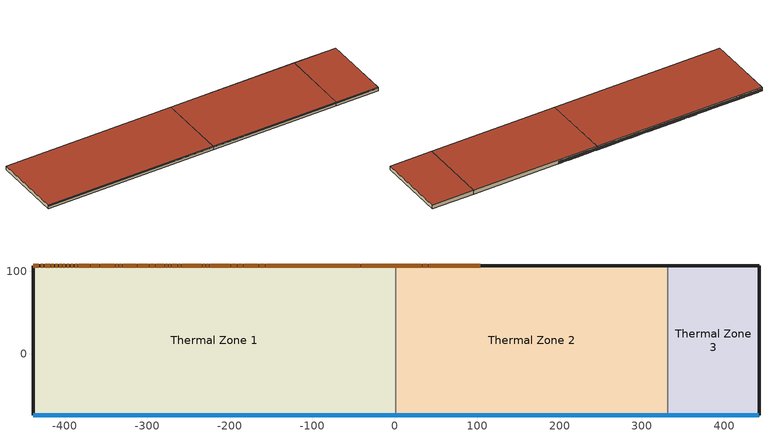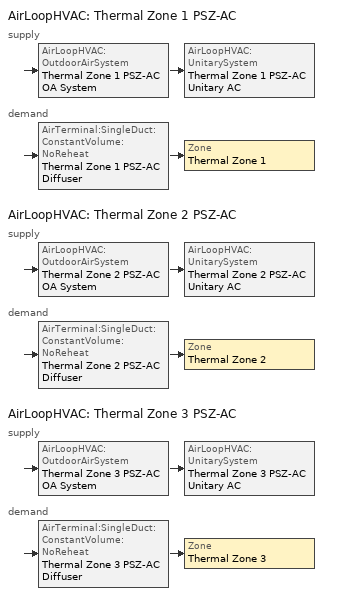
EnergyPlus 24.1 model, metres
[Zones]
Thermal Zone 1
 floor ground (Foundation F 1.26W/m*K Perim 1062.2m Area 80028.36m2): 1.4,107 1.4,-74.8 -438.8,-74.8 -438.8,107 z0
 wall outside (Typical Insulated Steel Framed Exterior Wall R-15.63): 1.4,107 -438.8,107 -438.8,-74.8 1.4,-74.8 z0:10
 wall to Thermal Zone 2 (Typical Interior Wall): 1.4,-74.8 1.4,107 z0:10
 window (U 0.52 SHGC 0.40 Dbl Ref-D Clr 6mm/13mm Air): -438.77,-74.8 1.37,-74.8 z7:8
 door (Typical Overhead Door R-0.86): -417.7,107 -420.7,107 / -80.8,107 -83.8,107 / -77.2,107 -80.2,107 / -73.5,107 -76.5,107 / -69.9,107 -72.9,107 / -66.2,107 -69.2,107 / -62.6,107 -65.6,107 / -59.1,107 -62.1,107 / -55.8,107 -58.8,107 / -52,107 -55,107 / -48.6,107 -51.6,107 / -413.7,107 -416.7,107 / -45.1,107 -48.1,107 / -41.5,107 -44.5,107 / -37.8,107 -40.8,107 / -34.3,107 -37.3,107 / -30.7,107 -33.7,107 / -27,107 -30,107 / -23.4,107 -26.4,107 / -19.8,107 -22.8,107 / -16.2,107 -19.2,107 / -12.6,107 -15.6,107 / -408.7,107 -411.7,107 / -9.1,107 -12.1,107 / -5.3,107 -8.3,107 / -1.7,107 -4.7,107 / 2.1,107 -0.9,107 / -404.2,107 -407.2,107 / -399.7,107 -402.7,107 / -394.7,107 -397.7,107 / -390.2,107 -393.2,107 / -385.2,107 -388.2,107 / -435.5,107 -438.5,107 / -381.1,107 -384.1,107 / -377.5,107 -380.5,107 / -373.6,107 -376.6,107 / -369.9,107 -372.9,107 / -366,107 -369,107 / -362.1,107 -365.1,107 / -358.3,107 -361.3,107 / -354.3,107 -357.3,107 / -350.5,107 -353.5,107 / -346.9,107 -349.9,107 / -343,107 -346,107 / -339.5,107 -342.5,107 / -335.4,107 -338.4,107 / -331.2,107 -334.2,107 / -327.2,107 -330.2,107 / -323.6,107 -326.6,107 / -320.2,107 -323.2,107 / -316.3,107 -319.3,107 / -312.8,107 -315.8,107 / -308.9,107 -311.9,107 / -305.1,107 -308.1,107 / -301.5,107 -304.5,107 / -298.1,107 -301.1,107 / -294.2,107 -297.2,107 / -290.9,107 -293.9,107 / -287,107 -290,107 / -283,107 -286,107 / -279.3,107 -282.3,107 / -275.3,107 -278.3,107 / -271.4,107 -274.4,107 / -267.5,107 -270.5,107 / -263.7,107 -266.7,107 / -259.7,107 -262.7,107 / -255.6,107 -258.6,107 / -251.9,107 -254.9,107 / -248.3,107 -251.3,107 / -244.7,107 -247.7,107 / -241.1,107 -244.1,107 / -237.6,107 -240.6,107 / -233.9,107 -236.9,107 / -229.6,107 -232.6,107 / -225.7,107 -228.7,107 / -221.5,107 -224.5,107 / -217.6,107 -220.6,107 / -214.1,107 -217.1,107 / -210.6,107 -213.6,107 / -206.6,107 -209.6,107 / -203.1,107 -206.1,107 / -199.4,107 -202.4,107 / -195.5,107 -198.5,107 / -191.5,107 -194.5,107 / -431.6,107 -434.6,107 / -187.5,107 -190.5,107 / -184.1,107 -187.1,107 / -180.1,107 -183.1,107 / -176.6,107 -179.6,107 / -172.7,107 -175.7,107 / -168.9,107 -171.9,107 / -165.4,107 -168.4,107 / -161.5,107 -164.5,107 / -157.7,107 -160.7,107 / -153.7,107 -156.7,107 / -426.5,107 -429.5,107 / -150.1,107 -153.1,107 / -146.7,107 -149.7,107 / -143.3,107 -146.3,107 / -139.7,107 -142.7,107 / -136.1,107 -139.1,107 / -132.5,107 -135.5,107 / -129.1,107 -132.1,107 / -125.6,107 -128.6,107 / -122.2,107 -125.2,107 / -118.8,107 -121.8,107 / -421.7,107 -424.7,107 / -115.4,107 -118.4,107 / -112.1,107 -115.1,107 / -108.7,107 -111.7,107 / -105.3,107 -108.3,107 / -102,107 -105,107 / -98.6,107 -101.6,107 / -94.9,107 -97.9,107 / -91.3,107 -94.3,107 / -87.7,107 -90.7,107 / -84.1,107 -87.1,107 z0:6
 roof outside (Typical Insulated Metal Building Roof R-10.31): -438.8,107 -438.8,-74.8 1.4,-74.8 1.4,107 z10
Thermal Zone 2
 floor ground (Foundation F 1.26W/m*K Perim 659.4m Area 59939.46m2): 1.4,-74.8 1.4,107 331.1,107 331.1,-74.8 z0
 wall outside (Typical Insulated Steel Framed Exterior Wall R-15.63): 331.1,107 1.4,107 / 1.4,-74.8 331.1,-74.8 z0:10
 wall to Thermal Zone 3 (Typical Interior Wall): 331.1,-74.8 331.1,107 z0:10
 window (U 0.52 SHGC 0.40 Dbl Ref-D Clr 6mm/13mm Air): 1.43,-74.8 331.07,-74.8 z7:8
 door (Typical Overhead Door R-0.86): 5.6,107 2.6,107 / 9,107 6,107 / 12.5,107 9.5,107 / 15.9,107 12.9,107 / 19.3,107 16.3,107 / 22.5,107 19.5,107 / 25.9,107 22.9,107 / 29.5,107 26.5,107 / 33,107 30,107 / 36.8,107 33.8,107 / 40.4,107 37.4,107 / 44.2,107 41.2,107 / 47.5,107 44.5,107 / 50.9,107 47.9,107 / 54.4,107 51.4,107 / 58.1,107 55.1,107 / 61.9,107 58.9,107 / 65.7,107 62.7,107 / 69.4,107 66.4,107 / 72.7,107 69.7,107 / 76.6,107 73.6,107 / 80.1,107 77.1,107 / 83.5,107 80.5,107 / 87,107 84,107 / 90.2,107 87.2,107 / 93.4,107 90.4,107 / 96.8,107 93.8,107 / 99.9,107 96.9,107 / 103.6,107 100.6,107 z0:6
 roof outside (Typical Insulated Metal Building Roof R-10.31): 331.1,-74.8 331.1,107 1.4,107 1.4,-74.8 z10
Thermal Zone 3
 floor ground (Foundation F 1.26W/m*K Perim 403.8m Area 20172.71m2): 442,107 442,-74.9 331.1,-74.9 331.1,-74.8 331.1,107 z0
 wall outside (Typical Insulated Steel Framed Exterior Wall R-15.63): 331.1,-74.8 331.1,-74.9 442,-74.9 442,107 331.1,107 z0:10
 window (U 0.52 SHGC 0.40 Dbl Ref-D Clr 6mm/13mm Air): 331.13,-74.9 441.97,-74.9 z7:8
 roof outside (Typical Insulated Metal Building Roof R-10.31): 331.1,107 331.1,-74.8 331.1,-74.9 442,-74.9 442,107 z10
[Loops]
AirLoopHVAC 'Thermal Zone 1 PSZ-AC'
 supply: AirLoopHVAC:OutdoorAirSystem 'Thermal Zone 1 PSZ-AC OA System' > AirLoopHVAC:UnitarySystem 'Thermal Zone 1 PSZ-AC Unitary AC'
 demand: AirTerminal:SingleDuct:ConstantVolume:NoReheat 'Thermal Zone 1 PSZ-AC Diffuser' > Zone 'Thermal Zone 1'
AirLoopHVAC 'Thermal Zone 2 PSZ-AC'
 supply: AirLoopHVAC:OutdoorAirSystem 'Thermal Zone 2 PSZ-AC OA System' > AirLoopHVAC:UnitarySystem 'Thermal Zone 2 PSZ-AC Unitary AC'
 demand: AirTerminal:SingleDuct:ConstantVolume:NoReheat 'Thermal Zone 2 PSZ-AC Diffuser' > Zone 'Thermal Zone 2'
AirLoopHVAC 'Thermal Zone 3 PSZ-AC'
 supply: AirLoopHVAC:OutdoorAirSystem 'Thermal Zone 3 PSZ-AC OA System' > AirLoopHVAC:UnitarySystem 'Thermal Zone 3 PSZ-AC Unitary AC'
 demand: AirTerminal:SingleDuct:ConstantVolume:NoReheat 'Thermal Zone 3 PSZ-AC Diffuser' > Zone 'Thermal Zone 3'
[Building]
Building 1: North Axis {deg}=-20.5173; Terrain=Urban
[Site:Location]
Denver / Stapleton International_ Co.: Latitude {deg}=39.7833; Longitude {deg}=-104.867; Time Zone {hr}=-7; Elevation {m}=1626
[Site:GroundTemperature:BuildingSurface]
19.527, 19.502, 19.536, 19.598, 20.002, 21.64, 22.225, 22.375, 21.449, 20.121, 19.802, 19.633
[SizingPeriod:DesignDay] Day of Month=21; Dry-Bulb Temperature Range Modifier Type=DefaultMultipliers; Barometric Pressure {Pa}=101121; Wind Direction {deg}=0; Rain Indicator=No; Snow Indicator=No; Daylight Saving Time Indicator=No; Solar Model Indicator=ASHRAEClearSky; Begin Environment Reset Mode=FullResetAtBeginEnvironment
Name | Month | Day Type | Maximum Dry-Bulb Temperature {C} | Daily Dry-Bulb Temperature Range {deltaC} | Humidity Condition Type | Wetbulb or DewPoint at Maximum Dry-Bulb {C} | Wind Speed {m/s} | Sky Clearness
Aberdeen.Proving.Ground-Phill Ann Clg .4% Condns DP=>MDB | 6 | SummerDesignDay | 33.9 | 8.7 | Dewpoint | 25.6 | 3.35 | 1
Aberdeen.Proving.Ground-Phill Ann Htg 99.6% Condns DB | 1 | WinterDesignDay | -10.2 | 0 | Wetbulb | -10.2 | 6.71 | 0
[Material] Thermal Absorptance=0.9; Solar Absorptance=0.7
Name | Roughness | Thickness {m} | Conductivity {W/m-K} | Density {kg/m3} | Specific Heat {J/kg-K} | Visible Absorptance
25mm Stucco | Smooth | 0.0254 | 0.72 | 1856 | 840 | 0.7
5/8 in. Gypsum Board | MediumSmooth | 0.0159 | 0.16 | 800 | 1090 | 0.7
G01 13mm gypsum board | Smooth | 0.0127 | 0.160031 | 800.001 | 1090.73 | 0.5
Metal Roof Surface | Smooth | 0.0008 | 45.28 | 7824 | 500 | 0.7
Std Wood 6inch | MediumSmooth | 0.15 | 0.12 | 540 | 1210 | 0.7
[Material:NoMass] Roughness=Smooth; Thermal Absorptance=0.9; Solar Absorptance=0.7; Visible Absorptance=0.7
Name | Thermal Resistance {m2-K/W}
Typical Insulation R-0.01 | 0.001
Typical Insulation R-13.45 | 2.368
Typical Insulation R-9.53 | 1.67819
[WindowMaterial:Gas]
AIR 13MM: Gas Type=Air; Thickness {m}=0.0127
[WindowMaterial:Glazing] Optical Data Type=SpectralAverage; Thickness {m}=0.006; Infrared Transmittance at Normal Incidence=0; Front Side Infrared Hemispherical Emissivity=0.84; Conductivity {W/m-K}=0.9; Dirt Correction Factor for Solar and Visible Transmittance=1; Solar Diffusing=No
Name | Solar Transmittance at Normal Incidence | Front Side Solar Reflectance at Normal Incidence | Back Side Solar Reflectance at Normal Incidence | Visible Transmittance at Normal Incidence | Front Side Visible Reflectance at Normal Incidence | Back Side Visible Reflectance at Normal Incidence | Back Side Infrared Hemispherical Emissivity
CLEAR 6MM | 0.775 | 0.071 | 0.071 | 0.881 | 0.08 | 0.08 | 0.84
REF D CLEAR 6MM | 0.429 | 0.308 | 0.379 | 0.334 | 0.453 | 0.505 | 0.82
[Construction]
InteriorFurnishings: Std Wood 6inch
Typical Insulated Metal Building Roof R-10.31: Metal Roof Surface, Typical Insulation R-9.53
Typical Insulated Steel Framed Exterior Wall R-15.63: 25mm Stucco, 5/8 in. Gypsum Board, Typical Insulation R-13.45, 5/8 in. Gypsum Board
Typical Interior Wall: G01 13mm gypsum board, G01 13mm gypsum board
Typical Overhead Door R-0.86: Typical Insulation R-0.01
U 0.52 SHGC 0.40 Dbl Ref-D Clr 6mm/13mm Air: REF D CLEAR 6MM, AIR 13MM, CLEAR 6MM
[Construction:FfactorGroundFloor] F-Factor {W/m-K}=1.26344
Name | Area {m2} | PerimeterExposed {m}
Foundation F 1.26W/m*K Perim 1062.2m Area 80028.36m2 | 80028.36 | 1062.2
Foundation F 1.26W/m*K Perim 403.8m Area 20172.71m2 | 20172.71 | 403.8
Foundation F 1.26W/m*K Perim 659.4m Area 59939.46m2 | 59939.46 | 659.4
[Zone] Multiplier=1; Part of Total Floor Area=Yes
Thermal Zone 1; Thermal Zone 2; Thermal Zone 3
[Space]
Name | Zone | Space Type
Bulk | Thermal Zone 1 | Space Type 1 - 90.1-2010
Fine | Thermal Zone 2 | Space Type 2 - 90.1-2010
Office | Thermal Zone 3 | Space Type 3 - 90.1-2010
[SpaceList]
Space Type 1 - 90.1-2010: Bulk
Space Type 2 - 90.1-2010: Fine
Space Type 3 - 90.1-2010: Office
[Lights] Design Level Calculation Method=Watts/Area; Return Air Fraction=0; Fraction Visible=0.18; Fraction Replaceable=1
Name | Zone or ZoneList or Space or SpaceList | Schedule | Watts per Floor Area {W/m2} | Fraction Radiant
Space Type 1 Lights | Space Type 1 - 90.1-2010 | Warehouse BLDG_LIGHT_STORAGE_SCH | 3 | 0.42
Space Type 2 Lights | Space Type 2 - 90.1-2010 | Warehouse BLDG_LIGHT_STORAGE_SCH | 3 | 0.42
Space Type 3 Lights | Space Type 3 - 90.1-2010 | Warehouse BLDG_LIGHT_OFFICE_SCH_2010 | 5 | 0.37
[People] Number of People Schedule=Warehouse BLDG_OCC_SCH; Number of People Calculation Method=People; Fraction Radiant=0.3; Activity Level Schedule=Warehouse Office Activity Schedule
Name | Zone or ZoneList or Space or SpaceList | Number of People | Work Efficiency Schedule | Clothing Insulation Schedule | Air Velocity Schedule
People 2 | Space Type 1 - 90.1-2010 | 77
People 1 | Space Type 2 - 90.1-2010 | 77
Space Type 3 People | Space Type 3 - 90.1-2010 | 21 | Work Efficiency Schedule | Clothing Schedule | Air Velocity Schedule
[InternalMass] Construction=InteriorFurnishings
Name | Zone or ZoneList | Space or SpaceList | Surface Area {m2}
Bulk Mass | Thermal Zone 1 | Bulk | 160057
Fine Mass | Thermal Zone 2 | Fine | 119879
Office Mass | Thermal Zone 3 | Office | 40345.42
[ZoneInfiltration:DesignFlowRate] Schedule=Always On Discrete; Design Flow Rate Calculation Method=Flow/ExteriorArea; Constant Term Coefficient=0; Temperature Term Coefficient=0; Velocity Term Coefficient=0.224; Velocity Squared Term Coefficient=0
Name | Zone or ZoneList or Space or SpaceList | Flow Rate per Exterior Surface Area {m3/s-m2}
Bulk Infiltration | Bulk | 6.674e-05
Fine Infiltration | Fine | 5.64493e-05
Office Infiltration | Office | 9.49967e-05
[ZoneControl:Thermostat] Temperature Difference Between Cutout And Setpoint {deltaC}=0
Name | Zone or ZoneList | Control Type Schedule | Control 1
Thermal Zone 1 Thermostat | Thermal Zone 1 | Thermal Zone 1 Thermostat Schedule | Space Type 1 - 90.1-2010 Thermostat
Thermal Zone 2 Thermostat | Thermal Zone 2 | Thermal Zone 2 Thermostat Schedule | Space Type 2 - 90.1-2010 Thermostat
Thermal Zone 3 Thermostat | Thermal Zone 3 | Thermal Zone 3 Thermostat Schedule | Space Type 3 - 90.1-2010 Thermostat
[ThermostatSetpoint:DualSetpoint] Heating Setpoint Temperature Schedule=Warehouse HtgSetp; Cooling Setpoint Temperature Schedule=Warehouse ClgSetp
Space Type 1 - 90.1-2010 Thermostat; Space Type 2 - 90.1-2010 Thermostat; Space Type 3 - 90.1-2010 Thermostat
[AirTerminal:SingleDuct:ConstantVolume:NoReheat] Availability Schedule=Always On Discrete; Maximum Air Flow Rate {m3/s}=AutoSize
Thermal Zone 1 PSZ-AC Diffuser; Thermal Zone 2 PSZ-AC Diffuser; Thermal Zone 3 PSZ-AC Diffuser
[Zone equipment]
Thermal Zone 1: Thermal Zone 1 PSZ-AC Diffuser
Thermal Zone 2: Thermal Zone 2 PSZ-AC Diffuser
Thermal Zone 3: Thermal Zone 3 PSZ-AC Diffuser
[Sizing:Zone] Zone Cooling Design Supply Air Temperature Input Method=SupplyAirTemperature; Zone Cooling Design Supply Air Temperature {C}=12.7778; Zone Cooling Design Supply Air Temperature Difference {deltaC}=11.11; Zone Heating Design Supply Air Temperature Input Method=SupplyAirTemperature; Zone Heating Design Supply Air Temperature {C}=50; Zone Heating Design Supply Air Temperature Difference {deltaC}=11.11; Zone Cooling Design Supply Air Humidity Ratio {kgWater/kgDryAir}=0.0085; Zone Heating Design Supply Air Humidity Ratio {kgWater/kgDryAir}=0.008; Cooling Design Air Flow Method=DesignDay; Cooling Design Air Flow Rate {m3/s}=0; Cooling Minimum Air Flow per Zone Floor Area {m3/s-m2}=0.000762; Cooling Minimum Air Flow {m3/s}=0; Cooling Minimum Air Flow Fraction=0; Heating Design Air Flow Method=DesignDay; Heating Design Air Flow Rate {m3/s}=0; Heating Maximum Air Flow per Zone Floor Area {m3/s-m2}=0.002032; Heating Maximum Air Flow {m3/s}=0.141576; Heating Maximum Air Flow Fraction=0.3; Account for Dedicated Outdoor Air System=No; Zone Load Sizing Method=Sensible Load Only No Latent Load; Zone Latent Cooling Design Supply Air Humidity Ratio Input Method=HumidityRatioDifference; Zone Cooling Design Supply Air Humidity Ratio Difference {kgWater/kgDryAir}=0.005; Zone Latent Heating Design Supply Air Humidity Ratio Input Method=HumidityRatioDifference; Zone Humidification Design Supply Air Humidity Ratio Difference {kgWater/kgDryAir}=0.005
Name | Design Specification Outdoor Air Object
Thermal Zone 1 | Thermal Zone 1 DSOA Space List
Thermal Zone 2 | Thermal Zone 2 DSOA Space List
Thermal Zone 3 | Thermal Zone 3 DSOA Space List
[Controller:MechanicalVentilation] Demand Controlled Ventilation=No; System Outdoor Air Method=ZoneSum
Name | Availability Schedule | Zone or ZoneList Name 1 | Design Specification Outdoor Air Object Name 1
Controller Mechanical Ventilation 1 | Thermal Zone 1 PSZ-AC Occ Sch | Thermal Zone 1 | Space Type 1 Ventilation
Controller Mechanical Ventilation 2 | Thermal Zone 2 PSZ-AC Occ Sch | Thermal Zone 2 | Space Type 2 Ventilation
Controller Mechanical Ventilation 3 | Thermal Zone 3 PSZ-AC Occ Sch | Thermal Zone 3 | Space Type 3 Ventilation
[DesignSpecification:OutdoorAir] Outdoor Air Method=Sum; Outdoor Air Flow per Zone Floor Area {m3/s-m2}=0.0003048; Outdoor Air Flow per Zone {m3/s}=0; Outdoor Air Flow Air Changes per Hour {1/hr}=0
Name | Outdoor Air Flow per Person {m3/s-person}
Space Type 1 Ventilation; Space Type 2 Ventilation | 0
Space Type 3 Ventilation | 0.00235974
[DesignSpecification:OutdoorAir:SpaceList]
Name | Space Name 1 | Space Design Specification Outdoor Air Object Name 1
Thermal Zone 1 DSOA Space List | Bulk | Space Type 1 Ventilation
Thermal Zone 2 DSOA Space List | Fine | Space Type 2 Ventilation
Thermal Zone 3 DSOA Space List | Office | Space Type 3 Ventilation
[ElectricEquipment]
Space Type 3 Elec Equip: Zone or ZoneList or Space or SpaceList=Space Type 3 - 90.1-2010; Schedule=Warehouse Office_Plug_SCH; Design Level Calculation Method=Watts/Area; Watts per Floor Area {W/m2}=3; Fraction Latent=0; Fraction Radiant=0; Fraction Lost=0
[AirLoopHVAC] Design Supply Air Flow Rate {m3/s}=AutoSize; Design Return Air Flow Fraction of Supply Air Flow=1
Thermal Zone 1 PSZ-AC; Thermal Zone 2 PSZ-AC; Thermal Zone 3 PSZ-AC
[Sizing:System] Type of Load to Size On=Sensible; Design Outdoor Air Flow Rate {m3/s}=Autosize; Central Heating Maximum System Air Flow Ratio=1; Preheat Design Temperature {C}=7.22222; Preheat Design Humidity Ratio {kgWater/kgDryAir}=0.008; Precool Design Temperature {C}=12.7778; Precool Design Humidity Ratio {kgWater/kgDryAir}=0.008; Central Cooling Design Supply Air Temperature {C}=12.7778; Central Heating Design Supply Air Temperature {C}=50; Type of Zone Sum to Use=Coincident; 100% Outdoor Air in Cooling=No; 100% Outdoor Air in Heating=No; Central Cooling Design Supply Air Humidity Ratio {kgWater/kgDryAir}=0.0085; Central Heating Design Supply Air Humidity Ratio {kgWater/kgDryAir}=0.008; Cooling Supply Air Flow Rate Method=DesignDay; Cooling Supply Air Flow Rate {m3/s}=0; Cooling Supply Air Flow Rate Per Floor Area {m3/s-m2}=0.00996765; Cooling Fraction of Autosized Cooling Supply Air Flow Rate=1; Cooling Supply Air Flow Rate Per Unit Cooling Capacity {m3/s-W}=3.94755e-05; Heating Supply Air Flow Rate Method=DesignDay; Heating Supply Air Flow Rate {m3/s}=0; Heating Supply Air Flow Rate Per Floor Area {m3/s-m2}=0.00996765; Heating Fraction of Autosized Heating Supply Air Flow Rate=1; Heating Fraction of Autosized Cooling Supply Air Flow Rate=1; Heating Supply Air Flow Rate Per Unit Heating Capacity {m3/s-W}=3.15882e-05; System Outdoor Air Method=ZoneSum; Zone Maximum Outdoor Air Fraction=1; Cooling Design Capacity Method=CoolingDesignCapacity; Cooling Design Capacity {W}=Autosize; Cooling Design Capacity Per Floor Area {W/m2}=234.7; Fraction of Autosized Cooling Design Capacity=1; Heating Design Capacity Method=HeatingDesignCapacity; Heating Design Capacity {W}=Autosize; Heating Design Capacity Per Floor Area {W/m2}=157; Fraction of Autosized Heating Design Capacity=1; Central Cooling Capacity Control Method=OnOff; Occupant Diversity=Autosize
Thermal Zone 1 PSZ-AC; Thermal Zone 2 PSZ-AC; Thermal Zone 3 PSZ-AC
[AvailabilityManager:NightCycle] Applicability Schedule=Always On Discrete; Control Type=CycleOnAny; Thermostat Tolerance {deltaC}=1.9999; Cycling Run Time Control Type=Thermostat; Cycling Run Time {s}=1800
Name | Fan Schedule
Availability Manager Night Cycle 1 | Thermal Zone 1 PSZ-AC Occ Sch
Availability Manager Night Cycle 2 | Thermal Zone 2 PSZ-AC Occ Sch
Availability Manager Night Cycle 3 | Thermal Zone 3 PSZ-AC Occ Sch
[Controller:OutdoorAir] Minimum Outdoor Air Flow Rate {m3/s}=Autosize; Maximum Outdoor Air Flow Rate {m3/s}=Autosize; Economizer Control Type=DifferentialEnthalpy; Economizer Control Action Type=ModulateFlow; Lockout Type=LockoutWithHeating; Minimum Limit Type=FixedMinimum; High Humidity Control=No; Control High Indoor Humidity Based on Outdoor Humidity Ratio=Yes; Heat Recovery Bypass Control Type=BypassWhenWithinEconomizerLimits; Economizer Operation Staging=InterlockedWithMechanicalCooling
Name | Minimum Outdoor Air Schedule | Maximum Fraction of Outdoor Air Schedule | Mechanical Ventilation Controller
Thermal Zone 1 PSZ-AC OA System Controller | Thermal Zone 1 PSZ-AC Occ Sch | ThermalZone1PSZACmaxOASch | Controller Mechanical Ventilation 1
Thermal Zone 2 PSZ-AC OA System Controller | Thermal Zone 2 PSZ-AC Occ Sch | ThermalZone2PSZACmaxOASch | Controller Mechanical Ventilation 2
Thermal Zone 3 PSZ-AC OA System Controller | Thermal Zone 3 PSZ-AC Occ Sch | ThermalZone3PSZACmaxOASch | Controller Mechanical Ventilation 3
[AvailabilityManager:Scheduled] Schedule=Always On Discrete
Thermal Zone 1 PSZ-AC OA System Availability Manager; Thermal Zone 2 PSZ-AC OA System Availability Manager; Thermal Zone 3 PSZ-AC OA System Availability Manager
[SetpointManager:MixedAir] Control Variable=Temperature
Name | Setpoint Node or NodeList
Thermal Zone 1 PSZ-AC Mixed Air Node OS Default SPM | Thermal Zone 1 PSZ-AC Mixed Air Node
Thermal Zone 2 PSZ-AC Mixed Air Node OS Default SPM | Thermal Zone 2 PSZ-AC Mixed Air Node
Thermal Zone 3 PSZ-AC Mixed Air Node OS Default SPM | Thermal Zone 3 PSZ-AC Mixed Air Node
[AirLoopHVAC:UnitarySystem] Control Type=Load; Dehumidification Control Type=None; Availability Schedule=Always On Discrete; Fan Placement=DrawThrough; DX Heating Coil Sizing Ratio=1; Use DOAS DX Cooling Coil=No; Minimum Supply Air Temperature {C}=2; Latent Load Control=SensibleOnlyLoadControl; Cooling Supply Air Flow Rate Method=SupplyAirFlowRate; Cooling Supply Air Flow Rate {m3/s}=Autosize; Heating Supply Air Flow Rate Method=SupplyAirFlowRate; Heating Supply Air Flow Rate {m3/s}=Autosize; No Load Supply Air Flow Rate Method=None; No Load Supply Air Flow Rate Control Set To Low Speed=Yes; Maximum Supply Air Temperature {C}=80; Maximum Outdoor Dry-Bulb Temperature for Supplemental Heater Operation {C}=21; Ancillary On-Cycle Electric Power {W}=0; Ancillary Off-Cycle Electric Power {W}=0
Name | Controlling Zone or Thermostat Location | Supply Fan | Supply Air Fan Operating Mode Schedule | Heating Coil | Cooling Coil | Supplemental Heating Coil
Thermal Zone 1 PSZ-AC Unitary AC | Thermal Zone 1 | Thermal Zone 1 PSZ-AC Fan | Thermal Zone 1 PSZ-AC Occ Sch | Thermal Zone 1 PSZ-AC Gas Htg Coil 22948kBtu/hr 0.8 Thermal Eff | Thermal Zone 1 PSZ-AC 1spd DX AC Clg Coil | Thermal Zone 1 PSZ-AC No Heat
Thermal Zone 2 PSZ-AC Unitary AC | Thermal Zone 2 | Thermal Zone 2 PSZ-AC Fan | Thermal Zone 2 PSZ-AC Occ Sch | Thermal Zone 2 PSZ-AC Gas Htg Coil 16711kBtu/hr 0.8 Thermal Eff | Thermal Zone 2 PSZ-AC 1spd DX AC Clg Coil 8807kBtu/hr 9.5EER | Thermal Zone 2 PSZ-AC No Heat
Thermal Zone 3 PSZ-AC Unitary AC | Thermal Zone 3 | Thermal Zone 3 PSZ-AC Fan | Thermal Zone 3 PSZ-AC Occ Sch | Thermal Zone 3 PSZ-AC Gas Htg Coil 11891kBtu/hr 0.8 Thermal Eff | Thermal Zone 3 PSZ-AC 1spd DX AC Clg Coil 6119kBtu/hr 9.5EER | Thermal Zone 3 PSZ-AC No Heat
[Fan:OnOff] Availability Schedule=Always On Discrete; Fan Total Efficiency=0.9; Pressure Rise {Pa}=1018.77; Maximum Flow Rate {m3/s}=Autosize; Motor Efficiency=0.99; Motor In Airstream Fraction=1
Name | Fan Power Ratio Function of Speed Ratio Curve | Fan Efficiency Ratio Function of Speed Ratio Curve
Thermal Zone 1 PSZ-AC Fan | Fan On Off Power Curve | Fan On Off Efficiency Curve
Thermal Zone 2 PSZ-AC Fan | Fan On Off Power Curve 1 | Fan On Off Efficiency Curve 1
Thermal Zone 3 PSZ-AC Fan | Fan On Off Power Curve 2 | Fan On Off Efficiency Curve 2
[Coil:Heating:Fuel] Availability Schedule=Always On Discrete; Fuel Type=NaturalGas; Burner Efficiency=0.8; Nominal Capacity {W}=AutoSize; On Cycle Parasitic Electric Load {W}=0; Off Cycle Parasitic Fuel Load {W}=0
Thermal Zone 1 PSZ-AC Gas Htg Coil 22948kBtu/hr 0.8 Thermal Eff; Thermal Zone 2 PSZ-AC Gas Htg Coil 16711kBtu/hr 0.8 Thermal Eff; Thermal Zone 3 PSZ-AC Gas Htg Coil 11891kBtu/hr 0.8 Thermal Eff
[Coil:Cooling:DX:SingleSpeed] Availability Schedule=Always On Discrete; Gross Rated Sensible Heat Ratio=Autosize; Rated Air Flow Rate {m3/s}=Autosize; Rated Evaporator Fan Power Per Volume Flow Rate 2017 {W/(m3/s)}=773.3; Rated Evaporator Fan Power Per Volume Flow Rate 2023 {W/(m3/s)}=934.4; Minimum Outdoor Dry-Bulb Temperature for Compressor Operation {C}=-25; Nominal Time for Condensate Removal to Begin {s}=0; Ratio of Initial Moisture Evaporation Rate and Steady State Latent Capacity=0; Maximum Cycling Rate {cycles/hr}=0; Latent Capacity Time Constant {s}=0; Condenser Type=AirCooled; Evaporative Condenser Effectiveness=0.9; Evaporative Condenser Air Flow Rate {m3/s}=Autosize; Evaporative Condenser Pump Rated Power Consumption {W}=Autosize; Crankcase Heater Capacity {W}=0; Maximum Outdoor Dry-Bulb Temperature for Crankcase Heater Operation {C}=10; Basin Heater Capacity {W/K}=0; Basin Heater Setpoint Temperature {C}=2
Name | Gross Rated Total Cooling Capacity {W} | Gross Rated Cooling COP {W/W} | Total Cooling Capacity Function of Temperature Curve | Total Cooling Capacity Function of Flow Fraction Curve | Energy Input Ratio Function of Temperature Curve | Energy Input Ratio Function of Flow Fraction Curve | Part Load Fraction Correlation Curve
Thermal Zone 1 PSZ-AC 1spd DX AC Clg Coil | 8000000 | 3 | Curve Biquadratic 3 | Curve Quadratic 4 | Curve Biquadratic 4 | Curve Quadratic 5 | Curve Quadratic 6
Thermal Zone 2 PSZ-AC 1spd DX AC Clg Coil 8807kBtu/hr 9.5EER | 5600000 | 3.3002 | PSZ-AC_CoolCLennoxStandard10Ton_TGA120S2B_CapFT | AHU-1_CoolCStandard10Ton_CapFF | PSZ-AC_CoolCStandard10Ton_EIRFT | CoolCLennoxStandard10Ton_TGA120S2B_EIRFFF | PSZ-AC_CoolCLennoxStandard10Ton_TGA120S2B_PLR
Thermal Zone 3 PSZ-AC 1spd DX AC Clg Coil 6119kBtu/hr 9.5EER | 2000000 | 3.3002 | PSZ-AC_CoolCLennoxStandard10Ton_TGA120S2B_CapFT | AHU-1_CoolCStandard10Ton_CapFF | PSZ-AC_CoolCStandard10Ton_EIRFT | CoolCLennoxStandard10Ton_TGA120S2B_EIRFFF | PSZ-AC_CoolCLennoxStandard10Ton_TGA120S2B_PLR
[Coil:Heating:Electric] Availability Schedule=Always Off Discrete; Efficiency=1; Nominal Capacity {W}=0
Thermal Zone 1 PSZ-AC No Heat; Thermal Zone 2 PSZ-AC No Heat; Thermal Zone 3 PSZ-AC No Heat
[SetpointManager:SingleZone:Reheat] Control Variable=Temperature; Minimum Supply Air Temperature {C}=12.7778; Maximum Supply Air Temperature {C}=50
Name | Control Zone | Setpoint Node or NodeList
Thermal Zone 1 Setpoint Manager SZ Reheat | Thermal Zone 1 | Thermal Zone 1 PSZ-AC Supply Outlet Node
Thermal Zone 2 Setpoint Manager SZ Reheat | Thermal Zone 2 | Thermal Zone 2 PSZ-AC Supply Outlet Node
Thermal Zone 3 Setpoint Manager SZ Reheat | Thermal Zone 3 | Thermal Zone 3 PSZ-AC Supply Outlet Node
[Exterior:Lights] Control Option=AstronomicalClock
Name | Schedule | Design Level {W}
Building Facades | Schedule Ruleset 1 | 0
Main Entries; Other Doors | Schedule Ruleset 2 | 27579.8
Parking Areas and Drives | Schedule Ruleset 2 | 27924.6
[EnergyManagementSystem:Sensor] Output:Variable or Output:Meter Index Key=Environment; Output:Variable or Output:Meter=Site Outdoor Air Drybulb Temperature
OAT; OAT_1; OAT_2
[EnergyManagementSystem:Actuator] Actuated Component Type=Schedule:Year; Actuated Component Control Type=Schedule Value
Name | Actuated Component Unique
ThermalZone1PSZACClgSch0; ThermalZone2PSZACClgSch0 | Warehouse Fine Storage Cooling Setpoint Schedule
ThermalZone1PSZACHtgSch0; ThermalZone2PSZACHtgSch0 | Warehouse Fine Storage Heating Setpoint Schedule
ThermalZone3PSZACClgSch0 | Warehouse ClgSetp
ThermalZone3PSZACHtgSch0 | Warehouse HtgSetp
[EnergyManagementSystem:Program]
ThermalZone1PSZACOptimumStartProg0: IF DaylightSavings==0 && DayOfWeek>1 && Hour==5 && OAT<23.9 && OAT>1.7; SET ThermalZone1PSZACClgSch0 = 29.4; SET ThermalZone1PSZACHtgSch0 = 15.6; ELSEIF DaylightSavings==0 && DayOfWeek==1 && Hour==7 && OAT<23.9 && OAT>1.7; SET ThermalZone1PSZACClgSch0 = 29.4; SET ThermalZone1PSZACHtgSch0 = 15.6; ELSEIF DaylightSavings==1 && DayOfWeek>1 && Hour==4 && OAT<23.9 && OAT>1.7; SET ThermalZone1PSZACClgSch0 = 29.4; SET ThermalZone1PSZACHtgSch0 = 15.6; ELSEIF DaylightSavings==1 && DayOfWeek==1 && Hour==6 && OAT<23.9 && OAT>1.7; SET ThermalZone1PSZACClgSch0 = 29.4; SET ThermalZone1PSZACHtgSch0 = 15.6; ELSE; SET ThermalZone1PSZACClgSch0 = NULL; SET ThermalZone1PSZACHtgSch0 = NULL; ENDIF
ThermalZone2PSZACOptimumStartProg0: IF DaylightSavings==0 && DayOfWeek>1 && Hour==5 && OAT_1<23.9 && OAT_1>1.7; SET ThermalZone2PSZACClgSch0 = 29.4; SET ThermalZone2PSZACHtgSch0 = 15.6; ELSEIF DaylightSavings==0 && DayOfWeek==1 && Hour==7 && OAT_1<23.9 && OAT_1>1.7; SET ThermalZone2PSZACClgSch0 = 29.4; SET ThermalZone2PSZACHtgSch0 = 15.6; ELSEIF DaylightSavings==1 && DayOfWeek>1 && Hour==4 && OAT_1<23.9 && OAT_1>1.7; SET ThermalZone2PSZACClgSch0 = 29.4; SET ThermalZone2PSZACHtgSch0 = 15.6; ELSEIF DaylightSavings==1 && DayOfWeek==1 && Hour==6 && OAT_1<23.9 && OAT_1>1.7; SET ThermalZone2PSZACClgSch0 = 29.4; SET ThermalZone2PSZACHtgSch0 = 15.6; ELSE; SET ThermalZone2PSZACClgSch0 = NULL; SET ThermalZone2PSZACHtgSch0 = NULL; ENDIF
ThermalZone3PSZACOptimumStartProg0: IF DaylightSavings==0 && DayOfWeek>1 && Hour==5 && OAT_2<23.9 && OAT_2>1.7; SET ThermalZone3PSZACClgSch0 = 29.4; SET ThermalZone3PSZACHtgSch0 = 15.6; ELSEIF DaylightSavings==0 && DayOfWeek==1 && Hour==7 && OAT_2<23.9 && OAT_2>1.7; SET ThermalZone3PSZACClgSch0 = 29.4; SET ThermalZone3PSZACHtgSch0 = 15.6; ELSEIF DaylightSavings==1 && DayOfWeek>1 && Hour==4 && OAT_2<23.9 && OAT_2>1.7; SET ThermalZone3PSZACClgSch0 = 29.4; SET ThermalZone3PSZACHtgSch0 = 15.6; ELSEIF DaylightSavings==1 && DayOfWeek==1 && Hour==6 && OAT_2<23.9 && OAT_2>1.7; SET ThermalZone3PSZACClgSch0 = 29.4; SET ThermalZone3PSZACHtgSch0 = 15.6; ELSE; SET ThermalZone3PSZACClgSch0 = NULL; SET ThermalZone3PSZACHtgSch0 = NULL; ENDIF
[EnergyManagementSystem:ProgramCallingManager]
ThermalZone1PSZACOptimumStartCallingManager0: BeginTimestepBeforePredictor; ThermalZone1PSZACOptimumStartProg0
ThermalZone2PSZACOptimumStartCallingManager0: BeginTimestepBeforePredictor; ThermalZone2PSZACOptimumStartProg0
ThermalZone3PSZACOptimumStartCallingManager0: BeginTimestepBeforePredictor; ThermalZone3PSZACOptimumStartProg0
[Schedule:Day:Interval]
Warehouse BLDG_LIGHT_STORAGE_SCH Default: No, 24:00, 0.1
Warehouse BLDG_LIGHT_STORAGE_SCH Sat|Wkdy Day: No, 07:00, 0.1, 08:00, 0.6, 09:00, 0.75, 16:00, 0.85, 17:00, 0.75, 18:00, 0.6, 24:00, 0.1
Warehouse BLDG_LIGHT_STORAGE_SCH Summer Design Day; Warehouse BLDG_LIGHT_OFFICE_SCH_2010 Summer Design Day; Clothing Schedule Default Winter Clothes; Warehouse Office_Plug_SCH Summer Design Day; Thermal Zone 3 PSZ-AC Occ Sch Summer Design Day; Thermal Zone 3 PSZ-AC Occ Sch Winter Design Day: No, 24:00, 1
Warehouse BLDG_LIGHT_STORAGE_SCH Winter Design Day; Warehouse BLDG_OCC_SCH Default; Warehouse BLDG_LIGHT_OFFICE_SCH_2010 Winter Design Day; Work Efficiency Schedule Default; Warehouse Office_Plug_SCH Winter Design Day: No, 24:00, 0
Warehouse BLDG_OCC_SCH WntrDsn|SmrDsn|Sat|Wkdy Day; Warehouse BLDG_OCC_SCH Summer Design Day; Warehouse BLDG_OCC_SCH Winter Design Day: No, 06:00, 0, 07:00, 0.11, 08:00, 0.21, 12:00, 1, 13:00, 0.53, 17:00, 1, 18:00, 0.32, 24:00, 0
Warehouse Office Activity Schedule Default; Warehouse Office Activity Schedule Summer Design Day; Warehouse Office Activity Schedule Winter Design Day: No, 24:00, 131.85
Warehouse HtgSetp Sun Day: No, 24:00, 15.6
Warehouse HtgSetp Default: No, 24:00, 15.5745
Warehouse HtgSetp Sat Day: No, 06:00, 15.6, 18:00, 21.1, 24:00, 15.6
Warehouse HtgSetp Summer Design Day; Warehouse HtgSetp Winter Design Day: No, 06:00, 15.6, 07:00, 17.8, 08:00, 20, 18:00, 21, 24:00, 15.6
Warehouse ClgSetp Default: No, 24:00, 80
Warehouse ClgSetp Summer Design Day; Warehouse ClgSetp Winter Design Day: No, 06:00, 29.4, 07:00, 27.8, 08:00, 25.6, 18:00, 23.9, 24:00, 29.4
Thermal Zone 1 PSZ-AC Occ Sch Default: No, 06:00, 0.152079, 24:00, 0.951427
Thermal Zone 2 PSZ-AC Occ Sch Default: No, 06:00, 0.202764, 24:00, 0.939811
Warehouse BLDG_LIGHT_OFFICE_SCH_2010 Default: No, 24:00, 0.18
Warehouse BLDG_LIGHT_OFFICE_SCH_2010 Sat|Wkdy Day: No, 06:00, 0.283142, 07:00, 0.337501, 08:00, 0.359268, 12:00, 0.935449, 13:00, 0.581672, 17:00, 0.929786, 18:00, 0.521794, 24:00, 0.351091
Air Velocity Schedule Default: No, 24:00, 0.2
Warehouse Office_Plug_SCH Default: No, 24:00, 0.25545
Warehouse Office_Plug_SCH Sat|Wkdy Day: No, 06:00, 0.25545, 07:00, 0.290807, 08:00, 0.484677, 12:00, 0.969355, 13:00, 0.911194, 17:00, 0.969355, 18:00, 0.484677, 24:00, 0.25545
Schedule Day 25: No, 24:00, 0.212929
Thermal Zone 3 PSZ-AC Occ Sch Default: No, 07:00, 0.222827, 24:00, 1
Schedule Day 15: No, 06:00, 0, 24:00, 1
Schedule Day 16: No, 06:00, 0.7, 24:00, 1
ThermalZone1PSZACmaxOASchDefault; ThermalZone2PSZACmaxOASchDefault: No, 24:00, 0.569176
ThermalZone3PSZACmaxOASchDefault: No, 24:00, 0.571288
Warehouse Fine Storage Cooling Setpoint Schedule Default: No, 24:00, 71.8059
Warehouse Fine Storage Cooling Setpoint Schedule Summer Design Day; Warehouse Fine Storage Cooling Setpoint Schedule Winter Design Day: No, 24:00, 26.7
Warehouse Fine Storage Heating Setpoint Schedule Default; Warehouse Fine Storage Heating Setpoint Schedule Summer Design Day; Warehouse Fine Storage Heating Setpoint Schedule Winter Design Day: No, 24:00, 15.56
[Schedule:Week:Daily]
Warehouse BLDG_LIGHT_STORAGE_SCH Week Rule - Jan1-Dec31: Warehouse BLDG_LIGHT_STORAGE_SCH Default, Warehouse BLDG_LIGHT_STORAGE_SCH Sat|Wkdy Day, Warehouse BLDG_LIGHT_STORAGE_SCH Sat|Wkdy Day, Warehouse BLDG_LIGHT_STORAGE_SCH Sat|Wkdy Day, Warehouse BLDG_LIGHT_STORAGE_SCH Sat|Wkdy Day, Warehouse BLDG_LIGHT_STORAGE_SCH Sat|Wkdy Day, Warehouse BLDG_LIGHT_STORAGE_SCH Sat|Wkdy Day, Warehouse BLDG_LIGHT_STORAGE_SCH Default, Warehouse BLDG_LIGHT_STORAGE_SCH Summer Design Day, Warehouse BLDG_LIGHT_STORAGE_SCH Winter Design Day, Warehouse BLDG_LIGHT_STORAGE_SCH Default, Warehouse BLDG_LIGHT_STORAGE_SCH Default
Warehouse BLDG_OCC_SCH Week Rule - Jan1-Dec31: Warehouse BLDG_OCC_SCH Default, Warehouse BLDG_OCC_SCH WntrDsn|SmrDsn|Sat|Wkdy Day, Warehouse BLDG_OCC_SCH WntrDsn|SmrDsn|Sat|Wkdy Day, Warehouse BLDG_OCC_SCH WntrDsn|SmrDsn|Sat|Wkdy Day, Warehouse BLDG_OCC_SCH WntrDsn|SmrDsn|Sat|Wkdy Day, Warehouse BLDG_OCC_SCH WntrDsn|SmrDsn|Sat|Wkdy Day, Warehouse BLDG_OCC_SCH WntrDsn|SmrDsn|Sat|Wkdy Day, Warehouse BLDG_OCC_SCH Default, Warehouse BLDG_OCC_SCH Summer Design Day, Warehouse BLDG_OCC_SCH Winter Design Day, Warehouse BLDG_OCC_SCH Default, Warehouse BLDG_OCC_SCH Default
Warehouse Office Activity Schedule Week Rule - Jan1-Dec31: Warehouse Office Activity Schedule Default, Warehouse Office Activity Schedule Default, Warehouse Office Activity Schedule Default, Warehouse Office Activity Schedule Default, Warehouse Office Activity Schedule Default, Warehouse Office Activity Schedule Default, Warehouse Office Activity Schedule Default, Warehouse Office Activity Schedule Default, Warehouse Office Activity Schedule Summer Design Day, Warehouse Office Activity Schedule Winter Design Day, Warehouse Office Activity Schedule Default, Warehouse Office Activity Schedule Default
Warehouse HtgSetp Week Rule - Jan1-Dec31: Warehouse HtgSetp Sun Day, Warehouse HtgSetp Default, Warehouse HtgSetp Default, Warehouse HtgSetp Default, Warehouse HtgSetp Default, Warehouse HtgSetp Default, Warehouse HtgSetp Sat Day, Warehouse HtgSetp Default, Warehouse HtgSetp Summer Design Day, Warehouse HtgSetp Winter Design Day, Warehouse HtgSetp Default, Warehouse HtgSetp Default
Warehouse ClgSetp Week Rule - Jan1-Dec31: Warehouse ClgSetp Default, Warehouse ClgSetp Default, Warehouse ClgSetp Default, Warehouse ClgSetp Default, Warehouse ClgSetp Default, Warehouse ClgSetp Default, Warehouse ClgSetp Default, Warehouse ClgSetp Default, Warehouse ClgSetp Summer Design Day, Warehouse ClgSetp Winter Design Day, Warehouse ClgSetp Default, Warehouse ClgSetp Default
Thermal Zone 1 PSZ-AC Occ Sch Week Rule - Jan1-Dec31: Thermal Zone 1 PSZ-AC Occ Sch Default, Thermal Zone 1 PSZ-AC Occ Sch Default, Thermal Zone 1 PSZ-AC Occ Sch Default, Thermal Zone 1 PSZ-AC Occ Sch Default, Thermal Zone 1 PSZ-AC Occ Sch Default, Thermal Zone 1 PSZ-AC Occ Sch Default, Thermal Zone 1 PSZ-AC Occ Sch Default, Thermal Zone 1 PSZ-AC Occ Sch Default, Thermal Zone 1 PSZ-AC Occ Sch Default, Thermal Zone 1 PSZ-AC Occ Sch Default, Thermal Zone 1 PSZ-AC Occ Sch Default, Thermal Zone 1 PSZ-AC Occ Sch Default
Thermal Zone 2 PSZ-AC Occ Sch Week Rule - Jan1-Dec31: Thermal Zone 2 PSZ-AC Occ Sch Default, Thermal Zone 2 PSZ-AC Occ Sch Default, Thermal Zone 2 PSZ-AC Occ Sch Default, Thermal Zone 2 PSZ-AC Occ Sch Default, Thermal Zone 2 PSZ-AC Occ Sch Default, Thermal Zone 2 PSZ-AC Occ Sch Default, Thermal Zone 2 PSZ-AC Occ Sch Default, Thermal Zone 2 PSZ-AC Occ Sch Default, Thermal Zone 2 PSZ-AC Occ Sch Default, Thermal Zone 2 PSZ-AC Occ Sch Default, Thermal Zone 2 PSZ-AC Occ Sch Default, Thermal Zone 2 PSZ-AC Occ Sch Default
Warehouse BLDG_LIGHT_OFFICE_SCH_2010 Week Rule - Jan1-Dec31: Warehouse BLDG_LIGHT_OFFICE_SCH_2010 Default, Warehouse BLDG_LIGHT_OFFICE_SCH_2010 Sat|Wkdy Day, Warehouse BLDG_LIGHT_OFFICE_SCH_2010 Sat|Wkdy Day, Warehouse BLDG_LIGHT_OFFICE_SCH_2010 Sat|Wkdy Day, Warehouse BLDG_LIGHT_OFFICE_SCH_2010 Sat|Wkdy Day, Warehouse BLDG_LIGHT_OFFICE_SCH_2010 Sat|Wkdy Day, Warehouse BLDG_LIGHT_OFFICE_SCH_2010 Sat|Wkdy Day, Warehouse BLDG_LIGHT_OFFICE_SCH_2010 Default, Warehouse BLDG_LIGHT_OFFICE_SCH_2010 Summer Design Day, Warehouse BLDG_LIGHT_OFFICE_SCH_2010 Winter Design Day, Warehouse BLDG_LIGHT_OFFICE_SCH_2010 Default, Warehouse BLDG_LIGHT_OFFICE_SCH_2010 Default
Work Efficiency Schedule Week Rule - Jan1-Dec31: Work Efficiency Schedule Default, Work Efficiency Schedule Default, Work Efficiency Schedule Default, Work Efficiency Schedule Default, Work Efficiency Schedule Default, Work Efficiency Schedule Default, Work Efficiency Schedule Default, Work Efficiency Schedule Default, Work Efficiency Schedule Default, Work Efficiency Schedule Default, Work Efficiency Schedule Default, Work Efficiency Schedule Default
Clothing Schedule Week Rule - Jan1-Dec31: Clothing Schedule Default Winter Clothes, Clothing Schedule Default Winter Clothes, Clothing Schedule Default Winter Clothes, Clothing Schedule Default Winter Clothes, Clothing Schedule Default Winter Clothes, Clothing Schedule Default Winter Clothes, Clothing Schedule Default Winter Clothes, Clothing Schedule Default Winter Clothes, Clothing Schedule Default Winter Clothes, Clothing Schedule Default Winter Clothes, Clothing Schedule Default Winter Clothes, Clothing Schedule Default Winter Clothes
Air Velocity Schedule Week Rule - Jan1-Dec31: Air Velocity Schedule Default, Air Velocity Schedule Default, Air Velocity Schedule Default, Air Velocity Schedule Default, Air Velocity Schedule Default, Air Velocity Schedule Default, Air Velocity Schedule Default, Air Velocity Schedule Default, Air Velocity Schedule Default, Air Velocity Schedule Default, Air Velocity Schedule Default, Air Velocity Schedule Default
Warehouse Office_Plug_SCH Week Rule - Jan1-Dec31: Warehouse Office_Plug_SCH Default, Warehouse Office_Plug_SCH Sat|Wkdy Day, Warehouse Office_Plug_SCH Sat|Wkdy Day, Warehouse Office_Plug_SCH Sat|Wkdy Day, Warehouse Office_Plug_SCH Sat|Wkdy Day, Warehouse Office_Plug_SCH Sat|Wkdy Day, Warehouse Office_Plug_SCH Sat|Wkdy Day, Warehouse Office_Plug_SCH Default, Warehouse Office_Plug_SCH Summer Design Day, Warehouse Office_Plug_SCH Winter Design Day, Warehouse Office_Plug_SCH Default, Warehouse Office_Plug_SCH Default
Thermal Zone 3 PSZ-AC Occ Sch Week Rule - Jan1-Dec31: Schedule Day 25, Thermal Zone 3 PSZ-AC Occ Sch Default, Thermal Zone 3 PSZ-AC Occ Sch Default, Thermal Zone 3 PSZ-AC Occ Sch Default, Thermal Zone 3 PSZ-AC Occ Sch Default, Thermal Zone 3 PSZ-AC Occ Sch Default, Thermal Zone 3 PSZ-AC Occ Sch Default, Thermal Zone 3 PSZ-AC Occ Sch Default, Thermal Zone 3 PSZ-AC Occ Sch Summer Design Day, Thermal Zone 3 PSZ-AC Occ Sch Winter Design Day, Thermal Zone 3 PSZ-AC Occ Sch Default, Thermal Zone 3 PSZ-AC Occ Sch Default
Schedule Ruleset 1 Week Rule - Jan1-Dec31: Schedule Day 15, Schedule Day 15, Schedule Day 15, Schedule Day 15, Schedule Day 15, Schedule Day 15, Schedule Day 15, Schedule Day 15, Schedule Day 15, Schedule Day 15, Schedule Day 15, Schedule Day 15
Schedule Ruleset 2 Week Rule - Jan1-Dec31: Schedule Day 16, Schedule Day 16, Schedule Day 16, Schedule Day 16, Schedule Day 16, Schedule Day 16, Schedule Day 16, Schedule Day 16, Schedule Day 16, Schedule Day 16, Schedule Day 16, Schedule Day 16
ThermalZone1PSZACmaxOASch Week Rule - Jan1-Dec31: ThermalZone1PSZACmaxOASchDefault, ThermalZone1PSZACmaxOASchDefault, ThermalZone1PSZACmaxOASchDefault, ThermalZone1PSZACmaxOASchDefault, ThermalZone1PSZACmaxOASchDefault, ThermalZone1PSZACmaxOASchDefault, ThermalZone1PSZACmaxOASchDefault, ThermalZone1PSZACmaxOASchDefault, ThermalZone1PSZACmaxOASchDefault, ThermalZone1PSZACmaxOASchDefault, ThermalZone1PSZACmaxOASchDefault, ThermalZone1PSZACmaxOASchDefault
ThermalZone2PSZACmaxOASch Week Rule - Jan1-Dec31: ThermalZone2PSZACmaxOASchDefault, ThermalZone2PSZACmaxOASchDefault, ThermalZone2PSZACmaxOASchDefault, ThermalZone2PSZACmaxOASchDefault, ThermalZone2PSZACmaxOASchDefault, ThermalZone2PSZACmaxOASchDefault, ThermalZone2PSZACmaxOASchDefault, ThermalZone2PSZACmaxOASchDefault, ThermalZone2PSZACmaxOASchDefault, ThermalZone2PSZACmaxOASchDefault, ThermalZone2PSZACmaxOASchDefault, ThermalZone2PSZACmaxOASchDefault
ThermalZone3PSZACmaxOASch Week Rule - Jan1-Dec31: ThermalZone3PSZACmaxOASchDefault, ThermalZone3PSZACmaxOASchDefault, ThermalZone3PSZACmaxOASchDefault, ThermalZone3PSZACmaxOASchDefault, ThermalZone3PSZACmaxOASchDefault, ThermalZone3PSZACmaxOASchDefault, ThermalZone3PSZACmaxOASchDefault, ThermalZone3PSZACmaxOASchDefault, ThermalZone3PSZACmaxOASchDefault, ThermalZone3PSZACmaxOASchDefault, ThermalZone3PSZACmaxOASchDefault, ThermalZone3PSZACmaxOASchDefault
Warehouse Fine Storage Cooling Setpoint Schedule Week Rule - Jan1-Dec31: Warehouse Fine Storage Cooling Setpoint Schedule Default, Warehouse Fine Storage Cooling Setpoint Schedule Default, Warehouse Fine Storage Cooling Setpoint Schedule Default, Warehouse Fine Storage Cooling Setpoint Schedule Default, Warehouse Fine Storage Cooling Setpoint Schedule Default, Warehouse Fine Storage Cooling Setpoint Schedule Default, Warehouse Fine Storage Cooling Setpoint Schedule Default, Warehouse Fine Storage Cooling Setpoint Schedule Default, Warehouse Fine Storage Cooling Setpoint Schedule Summer Design Day, Warehouse Fine Storage Cooling Setpoint Schedule Winter Design Day, Warehouse Fine Storage Cooling Setpoint Schedule Default, Warehouse Fine Storage Cooling Setpoint Schedule Default
Warehouse Fine Storage Heating Setpoint Schedule Week Rule - Jan1-Dec31: Warehouse Fine Storage Heating Setpoint Schedule Default, Warehouse Fine Storage Heating Setpoint Schedule Default, Warehouse Fine Storage Heating Setpoint Schedule Default, Warehouse Fine Storage Heating Setpoint Schedule Default, Warehouse Fine Storage Heating Setpoint Schedule Default, Warehouse Fine Storage Heating Setpoint Schedule Default, Warehouse Fine Storage Heating Setpoint Schedule Default, Warehouse Fine Storage Heating Setpoint Schedule Default, Warehouse Fine Storage Heating Setpoint Schedule Summer Design Day, Warehouse Fine Storage Heating Setpoint Schedule Winter Design Day, Warehouse Fine Storage Heating Setpoint Schedule Default, Warehouse Fine Storage Heating Setpoint Schedule Default
[Schedule:Year]
Warehouse BLDG_LIGHT_STORAGE_SCH: Warehouse BLDG_LIGHT_STORAGE_SCH Week Rule - Jan1-Dec31, 1, 1, 12, 31
Warehouse BLDG_OCC_SCH: Warehouse BLDG_OCC_SCH Week Rule - Jan1-Dec31, 1, 1, 12, 31
Warehouse Office Activity Schedule: Warehouse Office Activity Schedule Week Rule - Jan1-Dec31, 1, 1, 12, 31
Warehouse HtgSetp: Warehouse HtgSetp Week Rule - Jan1-Dec31, 1, 1, 12, 31
Warehouse ClgSetp: Warehouse ClgSetp Week Rule - Jan1-Dec31, 1, 1, 12, 31
Thermal Zone 1 PSZ-AC Occ Sch: Thermal Zone 1 PSZ-AC Occ Sch Week Rule - Jan1-Dec31, 1, 1, 12, 31
Thermal Zone 2 PSZ-AC Occ Sch: Thermal Zone 2 PSZ-AC Occ Sch Week Rule - Jan1-Dec31, 1, 1, 12, 31
Warehouse BLDG_LIGHT_OFFICE_SCH_2010: Warehouse BLDG_LIGHT_OFFICE_SCH_2010 Week Rule - Jan1-Dec31, 1, 1, 12, 31
Work Efficiency Schedule: Work Efficiency Schedule Week Rule - Jan1-Dec31, 1, 1, 12, 31
Clothing Schedule: Clothing Schedule Week Rule - Jan1-Dec31, 1, 1, 12, 31
Air Velocity Schedule: Air Velocity Schedule Week Rule - Jan1-Dec31, 1, 1, 12, 31
Warehouse Office_Plug_SCH: Warehouse Office_Plug_SCH Week Rule - Jan1-Dec31, 1, 1, 12, 31
Thermal Zone 3 PSZ-AC Occ Sch: Thermal Zone 3 PSZ-AC Occ Sch Week Rule - Jan1-Dec31, 1, 1, 12, 31
Schedule Ruleset 1: Schedule Ruleset 1 Week Rule - Jan1-Dec31, 1, 1, 12, 31
Schedule Ruleset 2: Schedule Ruleset 2 Week Rule - Jan1-Dec31, 1, 1, 12, 31
ThermalZone1PSZACmaxOASch: ThermalZone1PSZACmaxOASch Week Rule - Jan1-Dec31, 1, 1, 12, 31
ThermalZone2PSZACmaxOASch: ThermalZone2PSZACmaxOASch Week Rule - Jan1-Dec31, 1, 1, 12, 31
ThermalZone3PSZACmaxOASch: ThermalZone3PSZACmaxOASch Week Rule - Jan1-Dec31, 1, 1, 12, 31
Warehouse Fine Storage Cooling Setpoint Schedule: Warehouse Fine Storage Cooling Setpoint Schedule Week Rule - Jan1-Dec31, 1, 1, 12, 31
Warehouse Fine Storage Heating Setpoint Schedule: Warehouse Fine Storage Heating Setpoint Schedule Week Rule - Jan1-Dec31, 1, 1, 12, 31
[Schedule:Compact]
Thermal Zone 1 Thermostat Schedule; Thermal Zone 2 Thermostat Schedule; Thermal Zone 3 Thermostat Schedule: Through: 12/31, For: AllDays, Until: 24:00, 4
[Schedule:Constant]
Name | Hourly Value
Always On Discrete | 1
Always Off Discrete | 0
[Curve:Exponent] Coefficient1 Constant=1; Coefficient2 Constant=0; Coefficient3 Constant=0; Minimum Value of x {BasedOnField A2}=0; Maximum Value of x {BasedOnField A2}=1
Fan On Off Power Curve; Fan On Off Power Curve 1; Fan On Off Power Curve 2
[Curve:Cubic] Coefficient1 Constant=1; Coefficient2 x=0; Coefficient3 x**2=0; Coefficient4 x**3=0; Minimum Value of x {BasedOnField A2}=0; Maximum Value of x {BasedOnField A2}=1
Fan On Off Efficiency Curve; Fan On Off Efficiency Curve 1; Fan On Off Efficiency Curve 2
[Curve:Biquadratic]
Name | Coefficient1 Constant | Coefficient2 x | Coefficient3 x**2 | Coefficient4 y | Coefficient5 y**2 | Coefficient6 x*y | Minimum Value of x {BasedOnField A2} | Maximum Value of x {BasedOnField A2} | Minimum Value of y {BasedOnField A3} | Maximum Value of y {BasedOnField A3}
Curve Biquadratic 3 | 0.971212 | -0.0152755 | 0.00144345 | -0.00039321 | -6.8364e-06 | -0.000290596 | -100 | 100 | -100 | 100
Curve Biquadratic 4 | 0.286871 | 0.0239022 | -0.000810648 | 0.0134585 | 0.000338936 | -0.000487004 | -100 | 100 | -100 | 100
PSZ-AC_CoolCLennoxStandard10Ton_TGA120S2B_CapFT | 0.42415 | 0.04426 | -0.00042 | 0.00333 | -8e-05 | -0.00021 | 17 | 22 | 29 | 46
PSZ-AC_CoolCStandard10Ton_EIRFT | 1.23649 | -0.02431 | 0.00057 | -0.01434 | 0.00063 | -0.00038 | 17 | 22 | 29 | 46
[Curve:Quadratic]
Name | Coefficient1 Constant | Coefficient2 x | Coefficient3 x**2 | Minimum Value of x {BasedOnField A2} | Maximum Value of x {BasedOnField A2} | Minimum Curve Output {BasedOnField A3} | Maximum Curve Output {BasedOnField A3}
Curve Quadratic 4; Curve Quadratic 5 | 1 | 0 | 0 | -100 | 100
Curve Quadratic 6 | 0.909496 | 0.0986477 | -0.00819488 | 0 | 1 | 0.7 | 1
AHU-1_CoolCStandard10Ton_CapFF | 0.77136 | 0.34053 | -0.11088 | 0.75918 | 1.13877
CoolCLennoxStandard10Ton_TGA120S2B_EIRFFF | 1.2055 | -0.32953 | 0.12308 | 0.75918 | 1.13877
PSZ-AC_CoolCLennoxStandard10Ton_TGA120S2B_PLR | 0.771 | 0.229 | 0 | 0 | 1
